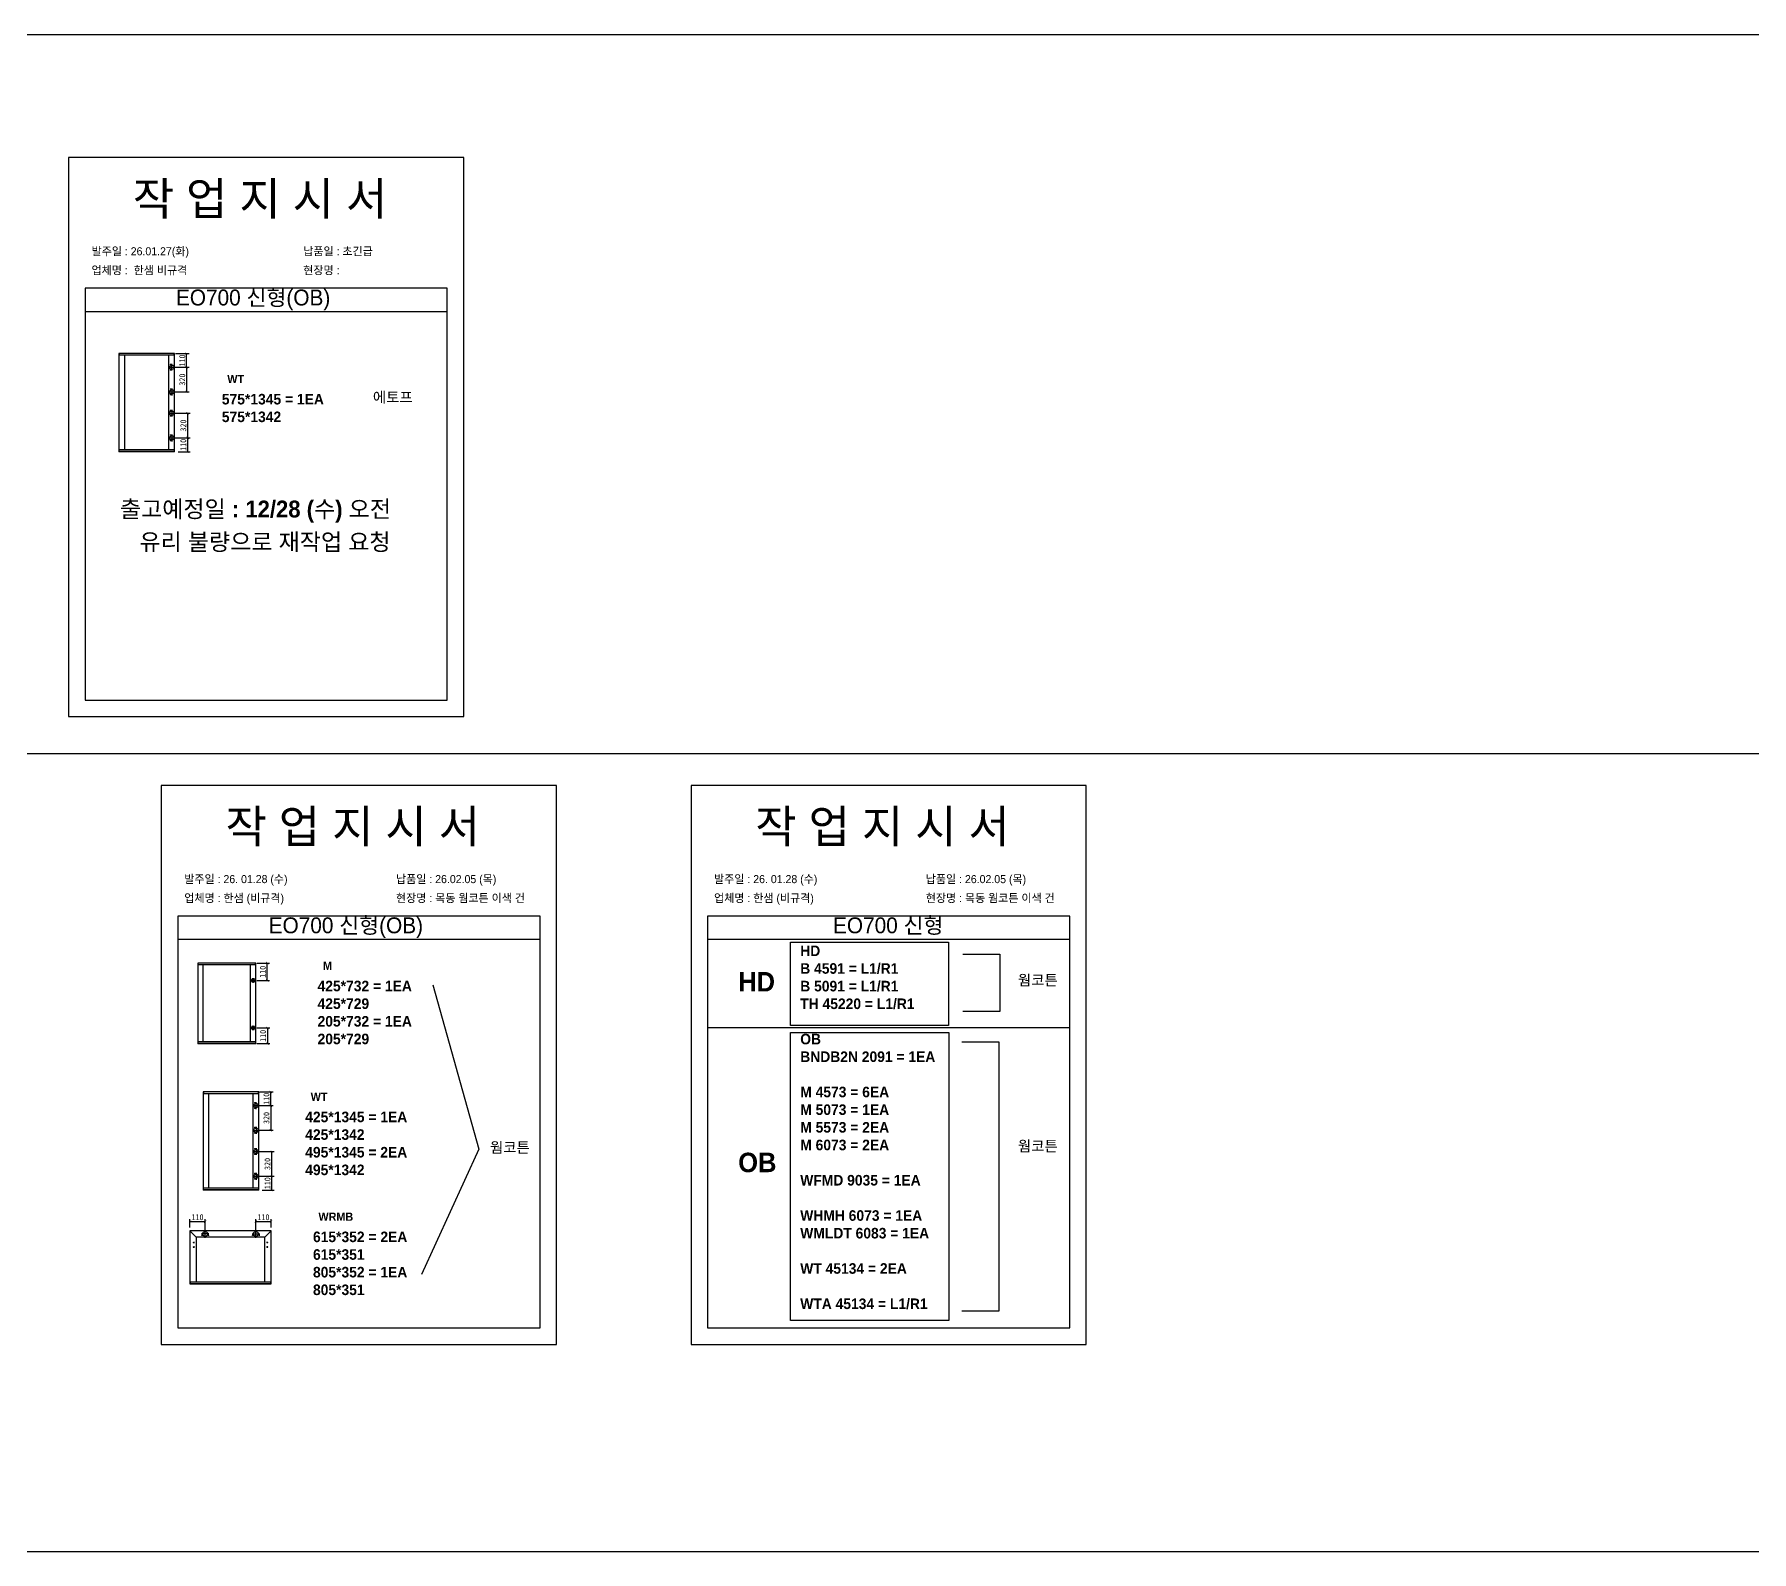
# Model space of a CAD drawing. Header units: millimetres. Extents: x -44117 to 256353, y -2095463 to 65325.
# Drawn here: x 119783 to 127083, y -668131 to -661681 of the extents above; entities that cross this region are included whole.
import ezdxf

# ---------------------------------------------------------------- set-up
doc = ezdxf.new("R2010")
doc.units = ezdxf.units.MM
doc.header["$LTSCALE"] = 10
doc.layers.add('Layer1', color=7, linetype='Continuous', lineweight=70)
doc.styles.add('MtX_Gulim', font='')
doc.styles.get('MtX_Gulim').set_extended_font_data('Gulim', bold=True)
doc.dimstyles.new('ISO-25', dxfattribs={"dimtxt": 2.5, "dimasz": 2.5, "dimexe": 1, "dimexo": 1, "dimtad": 1, "dimtxsty": 'Standard', "dimblk": 'ARCHTICK', "dimcen": 2.5, "dimadec": 0, "dimazin": 0, "dimtfac": 1, "dimtmove": 0, "dimatfit": 3, "dimfxl": 0, "dimarcsym": 0})

# ---------------------------------------------------------------- blocks, each defined once
blk = doc.blocks.new('_ArchTick')
at = {"color": 0, "linetype": 'ByBlock', "const_width": 0.15}
blk.add_lwpolyline([(-0.5, -0.5), (0.5, 0.5)], dxfattribs=at)
blk = doc.blocks.new('*D4655')
at = {"color": 0, "lineweight": -2}
for p, q in [((120382.5, -663037.9), (120440.4, -663037.9)), ((120430.4, -663095.7), (120430.4, -663037.9)), ((120382.5, -663095.7), (120440.4, -663095.7))]:
    blk.add_line(p, q, dxfattribs=at)
at = {"layer": 'Defpoints', "color": 0}
for p in [(120367.5, -663037.9), (120430.4, -663037.9), (120367.5, -663095.7)]:
    blk.add_point(p, dxfattribs=at)
at = {"color": 0, "lineweight": -2, "xscale": 10, "yscale": 10, "zscale": 10}
for p, rotation in [((120430.4, -663037.9), 90), ((120430.4, -663095.7), 270)]:
    blk.add_blockref('_ArchTick', p, dxfattribs=dict(at, rotation=rotation))
at = {"color": 0, "insert": (120411.7, -663066.8), "char_height": 25, "attachment_point": 5, "rotation": 90}
blk.add_mtext('110', dxfattribs=at)
blk = doc.blocks.new('*D4656')
at = {"color": 0, "lineweight": -2}
for p, q in [((120382.5, -663396.3), (120445, -663396.3)), ((120435, -663454.8), (120435, -663396.3)), ((120394.1, -663454.8), (120445, -663454.8))]:
    blk.add_line(p, q, dxfattribs=at)
at = {"layer": 'Defpoints', "color": 0}
for p in [(120367.5, -663396.3), (120435, -663396.3), (120379.1, -663454.8)]:
    blk.add_point(p, dxfattribs=at)
at = {"color": 0, "lineweight": -2, "xscale": 10, "yscale": 10, "zscale": 10}
for p, rotation in [((120435, -663396.3), 90), ((120435, -663454.8), 270)]:
    blk.add_blockref('_ArchTick', p, dxfattribs=dict(at, rotation=rotation))
at = {"color": 0, "insert": (120416.2, -663425.6), "char_height": 25, "attachment_point": 5, "rotation": 90}
blk.add_mtext('110', dxfattribs=at)
blk = doc.blocks.new('*D4657')
at = {"color": 0, "lineweight": -2}
for p, q in [((120382.5, -663291.1), (120445, -663291.1)), ((120435, -663396.3), (120435, -663291.1)), ((120382.5, -663396.3), (120445, -663396.3))]:
    blk.add_line(p, q, dxfattribs=at)
at = {"layer": 'Defpoints', "color": 0}
for p in [(120367.5, -663291.1), (120435, -663291.1), (120367.5, -663396.3)]:
    blk.add_point(p, dxfattribs=at)
at = {"color": 0, "lineweight": -2, "xscale": 10, "yscale": 10, "zscale": 10}
for p, rotation in [((120435, -663291.1), 90), ((120435, -663396.3), 270)]:
    blk.add_blockref('_ArchTick', p, dxfattribs=dict(at, rotation=rotation))
at = {"color": 0, "insert": (120416.2, -663343.7), "char_height": 25, "attachment_point": 5, "rotation": 90}
blk.add_mtext('320', dxfattribs=at)
blk = doc.blocks.new('*D4658')
at = {"color": 0, "lineweight": -2}
for p, q in [((120382.5, -663095.7), (120440.4, -663095.7)), ((120430.4, -663095.7), (120430.4, -663200.9)), ((120382.5, -663200.9), (120440.4, -663200.9))]:
    blk.add_line(p, q, dxfattribs=at)
at = {"layer": 'Defpoints', "color": 0}
for p in [(120367.5, -663095.7), (120367.5, -663200.9), (120430.4, -663200.9)]:
    blk.add_point(p, dxfattribs=at)
at = {"color": 0, "lineweight": -2, "xscale": 10, "yscale": 10, "zscale": 10}
for p, rotation in [((120430.4, -663095.7), 90), ((120430.4, -663200.9), 270)]:
    blk.add_blockref('_ArchTick', p, dxfattribs=dict(at, rotation=rotation))
at = {"color": 0, "insert": (120411.7, -663148.3), "char_height": 25, "attachment_point": 5, "rotation": 90}
blk.add_mtext('320', dxfattribs=at)
blk = doc.blocks.new('*D4659')
at = {"color": 0, "lineweight": -2}
for p, q in [((120728.3, -665628.8), (120782.9, -665628.8)), ((120772.9, -665702.5), (120772.9, -665628.8)), ((120728.3, -665702.5), (120782.9, -665702.5))]:
    blk.add_line(p, q, dxfattribs=at)
at = {"layer": 'Defpoints', "color": 0}
for p in [(120713.3, -665628.8), (120772.9, -665628.8), (120713.3, -665702.5)]:
    blk.add_point(p, dxfattribs=at)
at = {"color": 0, "lineweight": -2, "xscale": 10, "yscale": 10, "zscale": 10}
for p, rotation in [((120772.9, -665628.8), 90), ((120772.9, -665702.5), 270)]:
    blk.add_blockref('_ArchTick', p, dxfattribs=dict(at, rotation=rotation))
at = {"color": 0, "insert": (120754.1, -665665.6), "char_height": 25, "attachment_point": 5, "rotation": 90}
blk.add_mtext('110', dxfattribs=at)
blk = doc.blocks.new('*D4660')
at = {"color": 0, "lineweight": -2}
for p, q in [((120728.3, -665904.3), (120783.8, -665904.3)), ((120773.8, -665904.3), (120773.8, -665971.2)), ((120728.3, -665971.2), (120783.8, -665971.2))]:
    blk.add_line(p, q, dxfattribs=at)
at = {"layer": 'Defpoints', "color": 0}
for p in [(120713.3, -665904.3), (120713.3, -665971.2), (120773.8, -665971.2)]:
    blk.add_point(p, dxfattribs=at)
at = {"color": 0, "lineweight": -2, "xscale": 10, "yscale": 10, "zscale": 10}
for p, rotation in [((120773.8, -665904.3), 90), ((120773.8, -665971.2), 270)]:
    blk.add_blockref('_ArchTick', p, dxfattribs=dict(at, rotation=rotation))
at = {"color": 0, "insert": (120755.1, -665937.8), "char_height": 25, "attachment_point": 5, "rotation": 90}
blk.add_mtext('110', dxfattribs=at)
blk = doc.blocks.new('*D4661')
at = {"color": 0, "lineweight": -2}
for p, q in [((120740.2, -666176.6), (120798.2, -666176.6)), ((120788.2, -666234.5), (120788.2, -666176.6)), ((120740.2, -666234.5), (120798.2, -666234.5))]:
    blk.add_line(p, q, dxfattribs=at)
at = {"layer": 'Defpoints', "color": 0}
for p in [(120725.2, -666176.6), (120788.2, -666176.6), (120725.2, -666234.5)]:
    blk.add_point(p, dxfattribs=at)
at = {"color": 0, "lineweight": -2, "xscale": 10, "yscale": 10, "zscale": 10}
for p, rotation in [((120788.2, -666176.6), 90), ((120788.2, -666234.5), 270)]:
    blk.add_blockref('_ArchTick', p, dxfattribs=dict(at, rotation=rotation))
at = {"color": 0, "insert": (120769.4, -666205.5), "char_height": 25, "attachment_point": 5, "rotation": 90}
blk.add_mtext('110', dxfattribs=at)
blk = doc.blocks.new('*D4662')
at = {"color": 0, "lineweight": -2}
for p, q in [((120740.2, -666535), (120802.7, -666535)), ((120792.7, -666593.5), (120792.7, -666535)), ((120751.9, -666593.5), (120802.7, -666593.5))]:
    blk.add_line(p, q, dxfattribs=at)
at = {"layer": 'Defpoints', "color": 0}
for p in [(120725.2, -666535), (120792.7, -666535), (120736.9, -666593.5)]:
    blk.add_point(p, dxfattribs=at)
at = {"color": 0, "lineweight": -2, "xscale": 10, "yscale": 10, "zscale": 10}
for p, rotation in [((120792.7, -666535), 90), ((120792.7, -666593.5), 270)]:
    blk.add_blockref('_ArchTick', p, dxfattribs=dict(at, rotation=rotation))
at = {"color": 0, "insert": (120774, -666564.3), "char_height": 25, "attachment_point": 5, "rotation": 90}
blk.add_mtext('110', dxfattribs=at)
blk = doc.blocks.new('*D4663')
at = {"color": 0, "lineweight": -2}
for p, q in [((120740.2, -666429.9), (120802.7, -666429.9)), ((120792.7, -666535), (120792.7, -666429.9)), ((120740.2, -666535), (120802.7, -666535))]:
    blk.add_line(p, q, dxfattribs=at)
at = {"layer": 'Defpoints', "color": 0}
for p in [(120725.2, -666429.9), (120792.7, -666429.9), (120725.2, -666535)]:
    blk.add_point(p, dxfattribs=at)
at = {"color": 0, "lineweight": -2, "xscale": 10, "yscale": 10, "zscale": 10}
for p, rotation in [((120792.7, -666429.9), 90), ((120792.7, -666535), 270)]:
    blk.add_blockref('_ArchTick', p, dxfattribs=dict(at, rotation=rotation))
at = {"color": 0, "insert": (120774, -666482.5), "char_height": 25, "attachment_point": 5, "rotation": 90}
blk.add_mtext('320', dxfattribs=at)
blk = doc.blocks.new('*D4664')
at = {"color": 0, "lineweight": -2}
for p, q in [((120740.2, -666234.5), (120798.2, -666234.5)), ((120788.2, -666234.5), (120788.2, -666339.6)), ((120740.2, -666339.6), (120798.2, -666339.6))]:
    blk.add_line(p, q, dxfattribs=at)
at = {"layer": 'Defpoints', "color": 0}
for p in [(120725.2, -666234.5), (120725.2, -666339.6), (120788.2, -666339.6)]:
    blk.add_point(p, dxfattribs=at)
at = {"color": 0, "lineweight": -2, "xscale": 10, "yscale": 10, "zscale": 10}
for p, rotation in [((120788.2, -666234.5), 90), ((120788.2, -666339.6), 270)]:
    blk.add_blockref('_ArchTick', p, dxfattribs=dict(at, rotation=rotation))
at = {"color": 0, "insert": (120769.4, -666287.1), "char_height": 25, "attachment_point": 5, "rotation": 90}
blk.add_mtext('320', dxfattribs=at)
blk = doc.blocks.new('*D4665')
at = {"color": 0, "lineweight": -2}
for p, q in [((120444.6, -666752.3), (120444.6, -666717.7)), ((120444.6, -666727.7), (120509.1, -666727.7)), ((120509.1, -666765), (120509.1, -666717.7))]:
    blk.add_line(p, q, dxfattribs=at)
at = {"layer": 'Defpoints', "color": 0}
for p in [(120444.6, -666767.3), (120509.1, -666727.7), (120509.1, -666780)]:
    blk.add_point(p, dxfattribs=at)
at = {"color": 0, "lineweight": -2, "xscale": 10, "yscale": 10, "zscale": 10, "rotation": 180}
blk.add_blockref('_ArchTick', (120444.6, -666727.7), dxfattribs=at)
at = {"color": 0, "lineweight": -2, "xscale": 10, "yscale": 10, "zscale": 10}
blk.add_blockref('_ArchTick', (120509.1, -666727.7), dxfattribs=at)
at = {"color": 0, "insert": (120476.8, -666709), "char_height": 25, "attachment_point": 5}
blk.add_mtext('110', dxfattribs=at)
blk = doc.blocks.new('*D4666')
at = {"color": 0, "lineweight": -2}
for p, q in [((120724.6, -666765), (120724.6, -666717.7)), ((120724.6, -666727.7), (120789.1, -666727.7)), ((120789.1, -666752.3), (120789.1, -666717.7))]:
    blk.add_line(p, q, dxfattribs=at)
at = {"layer": 'Defpoints', "color": 0}
for p in [(120724.6, -666780), (120789.1, -666727.7), (120789.1, -666767.3)]:
    blk.add_point(p, dxfattribs=at)
at = {"color": 0, "lineweight": -2, "xscale": 10, "yscale": 10, "zscale": 10, "rotation": 180}
blk.add_blockref('_ArchTick', (120724.6, -666727.7), dxfattribs=at)
at = {"color": 0, "lineweight": -2, "xscale": 10, "yscale": 10, "zscale": 10}
blk.add_blockref('_ArchTick', (120789.1, -666727.7), dxfattribs=at)
at = {"color": 0, "insert": (120756.9, -666709), "char_height": 25, "attachment_point": 5}
blk.add_mtext('110', dxfattribs=at)

msp = doc.modelspace()

# ---------------------------------------------------------------- linework, layer by layer
at = {"color": 1}
for p, q in [((104015.69829, -661680.65927), (196284.84516, -661680.65927)), ((104015.69829, -661680.65927), (196284.84516, -661680.65927)), ((104015.69829, -664737.21532), (196284.84516, -664737.21532)), ((104015.69829, -664737.21532), (196284.84516, -664737.21532)), ((104015.69829, -668130.63), (196284.84516, -668130.63)), ((104015.69829, -668130.63), (196284.84516, -668130.63))]:
    msp.add_line(p, q, dxfattribs=at)
for p, q in [((121538.48472, -662760.01592), (119998.48472, -662760.01592)), ((121538.48472, -662860.01592), (119998.48472, -662860.01592)), ((120142.19994, -663037.42092), (120142.19994, -663454.62879)), ((120379.19351, -663037.90024), (120142.19994, -663037.90024)), ((120379.19351, -663045.14319), (120142.19994, -663045.14319)), ((120378.92722, -663037.15464), (120142.46623, -663037.15464)), ((120143.53136, -663037.15464), (120143.53136, -663045.14319)), ((120165.8993, -663044.61062), (120165.8993, -663446.90653)), ((120355.22787, -663446.90653), (120355.22787, -663045.14319)), ((120377.86208, -663045.14319), (120377.86208, -663037.15464)), ((120379.19351, -663454.62879), (120379.19351, -663037.42092)), ((120352.95238, -663095.73732), (120382.00156, -663095.73732)), ((120364.81412, -663083.7545), (120360.55356, -663083.7545)), ((120364.81412, -663107.72014), (120360.55356, -663107.72014)), ((120362.68384, -663081.62422), (120362.68384, -663085.88478)), ((120362.68384, -663105.58986), (120362.68384, -663109.85042)), ((120367.47697, -663110.26191), (120367.47697, -663081.21273)), ((120352.95238, -663200.91987), (120382.00156, -663200.91987)), ((120364.81412, -663188.93704), (120360.55356, -663188.93704)), ((120362.68384, -663186.80676), (120362.68384, -663191.06731)), ((120367.47697, -663186.39527), (120367.47697, -663215.44445)), ((120364.81412, -663212.90268), (120360.55356, -663212.90268)), ((120364.81412, -663279.14703), (120360.55356, -663279.14703)), ((120362.68384, -663210.7724), (120362.68384, -663215.03296)), ((120362.68384, -663277.01675), (120362.68384, -663281.27731)), ((120367.47697, -663276.60527), (120367.47697, -663305.65445)), ((120352.95238, -663291.12986), (120382.00156, -663291.12986)), ((120364.81412, -663303.11267), (120360.55356, -663303.11267)), ((120362.68384, -663300.98239), (120362.68384, -663305.24295)), ((120352.95238, -663396.31239), (120382.00156, -663396.31239)), ((120364.81412, -663384.32956), (120360.55356, -663384.32956)), ((120364.81412, -663408.2952), (120360.55356, -663408.2952)), ((120362.68384, -663382.19928), (120362.68384, -663386.45984)), ((120362.68384, -663406.16492), (120362.68384, -663410.42548)), ((120367.47697, -663381.7878), (120367.47697, -663410.83698)), ((120379.19351, -663446.90653), (120142.19994, -663446.90653)), ((120379.19351, -663454.14948), (120142.19994, -663454.14948)), ((120378.92722, -663454.89508), (120142.46623, -663454.89508)), ((120143.53136, -663454.89508), (120143.53136, -663446.90653)), ((120377.86208, -663446.90653), (120377.86208, -663454.89508)), ((121932.6542, -665428.82911), (120392.6542, -665428.82911)), ((124184.72958, -665428.82911), (122644.72958, -665428.82911)), ((121932.6542, -665528.82911), (120392.6542, -665528.82911)), ((124184.72958, -665528.82911), (122644.72958, -665528.82911)), ((120477.41743, -665629.08699), (120477.41743, -665970.97387)), ((120723.91807, -665629.52972), (120477.41743, -665629.52972)), ((120723.91807, -665636.21988), (120477.41743, -665636.21988)), ((120723.67211, -665628.84102), (120477.66339, -665628.84102)), ((120499.30803, -665635.72795), (120499.30803, -665963.84099)), ((120701.78151, -665963.84099), (120701.78151, -665636.21988)), ((120722.68826, -665636.21988), (120722.68826, -665628.84102)), ((120723.91807, -665970.97387), (120723.91807, -665629.08699)), ((121477.12378, -665721.37808), (121672.36786, -666419.62387)), ((122644.72958, -665901.91122), (124184.72958, -665901.91122)), ((120723.91807, -665963.84099), (120477.41743, -665963.84099)), ((120723.91807, -665970.53115), (120477.41743, -665970.53115)), ((120723.67211, -665971.21984), (120477.66339, -665971.21984)), ((120478.64724, -665971.21984), (120478.64724, -665963.84099)), ((120722.68826, -665963.84099), (120722.68826, -665971.21984)), ((120499.95709, -666176.15083), (120499.95709, -666593.35869)), ((120736.95065, -666176.63014), (120499.95709, -666176.63014)), ((120736.95065, -666183.87309), (120499.95709, -666183.87309)), ((120736.68437, -666175.88454), (120500.22337, -666175.88454)), ((120501.28851, -666175.88454), (120501.28851, -666183.87309)), ((120523.65644, -666183.34052), (120523.65644, -666585.63644)), ((120712.98501, -666585.63644), (120712.98501, -666183.87309)), ((120735.61923, -666183.87309), (120735.61923, -666175.88454)), ((120736.95065, -666593.35869), (120736.95065, -666176.15083)), ((120710.70953, -666234.46722), (120739.75871, -666234.46722)), ((120722.57127, -666222.4844), (120718.31071, -666222.4844)), ((120722.57127, -666246.45004), (120718.31071, -666246.45004)), ((120720.44099, -666220.35412), (120720.44099, -666224.61468)), ((120720.44099, -666244.31976), (120720.44099, -666248.58032)), ((120725.23412, -666248.99182), (120725.23412, -666219.94264)), ((120710.70953, -666339.64977), (120739.75871, -666339.64977)), ((120722.57127, -666327.66694), (120718.31071, -666327.66694)), ((120720.44099, -666325.53666), (120720.44099, -666329.79722)), ((120725.23412, -666325.12518), (120725.23412, -666354.17436)), ((120722.57127, -666351.63258), (120718.31071, -666351.63258)), ((120722.57127, -666417.87694), (120718.31071, -666417.87694)), ((120720.44099, -666349.5023), (120720.44099, -666353.76286)), ((120720.44099, -666415.74666), (120720.44099, -666420.00722)), ((120725.23412, -666415.33517), (120725.23412, -666444.38435)), ((121672.36786, -666419.62387), (121429.14006, -666952.40857)), ((120710.70953, -666429.85977), (120739.75871, -666429.85977)), ((120722.57127, -666441.84258), (120718.31071, -666441.84258)), ((120720.44099, -666439.7123), (120720.44099, -666443.97286)), ((120710.70953, -666535.0423), (120739.75871, -666535.0423)), ((120722.57127, -666523.05946), (120718.31071, -666523.05946)), ((120722.57127, -666547.0251), (120718.31071, -666547.0251)), ((120720.44099, -666520.92918), (120720.44099, -666525.18974)), ((120720.44099, -666544.89482), (120720.44099, -666549.15538)), ((120725.23412, -666520.5177), (120725.23412, -666549.56688)), ((120736.95065, -666585.63644), (120499.95709, -666585.63644)), ((120736.95065, -666592.87939), (120499.95709, -666592.87939)), ((120736.68437, -666593.62499), (120500.22337, -666593.62499)), ((120501.28851, -666593.62499), (120501.28851, -666585.63644)), ((120735.61923, -666585.63644), (120735.61923, -666593.62499)), ((120444.25528, -666767.31748), (120444.25528, -666991.6578)), ((120470.59604, -666793.65823), (120444.34197, -666767.1082)), ((120789.14112, -666767.02151), (120444.55125, -666767.02151)), ((120525.21472, -666780.04391), (120492.92788, -666780.04391)), ((120498.12065, -666785.96318), (120493.38523, -666785.96318)), ((120495.75294, -666783.59547), (120495.75294, -666788.33088)), ((120509.07129, -666796.18732), (120509.07129, -666763.90049)), ((120524.75736, -666785.96318), (120520.02194, -666785.96318)), ((120522.38965, -666783.59547), (120522.38965, -666788.33088)), ((120708.47766, -666780.04391), (120740.76449, -666780.04391)), ((120713.67044, -666785.96318), (120708.93502, -666785.96318)), ((120711.30273, -666783.59547), (120711.30273, -666788.33088)), ((120724.62108, -666796.18732), (120724.62108, -666763.90049)), ((120740.30715, -666785.96318), (120735.57173, -666785.96318)), ((120737.93944, -666783.59547), (120737.93944, -666788.33088)), ((120763.09633, -666793.65823), (120789.3504, -666767.1082)), ((120789.43708, -666991.6578), (120789.43708, -666767.31748)), ((120457.57365, -666816.74338), (120463.49292, -666816.74338)), ((120457.57365, -666835.68504), (120463.49292, -666835.68504)), ((120460.53328, -666813.78374), (120460.53328, -666819.70301)), ((120460.53328, -666832.72541), (120460.53328, -666838.64468)), ((120470.59604, -666793.65823), (120470.59604, -666983.66679)), ((120763.09633, -666793.65823), (120470.59604, -666793.65823)), ((120763.09633, -666983.07486), (120763.09633, -666793.65823)), ((120776.11873, -666816.74338), (120770.19946, -666816.74338)), ((120776.11873, -666835.68504), (120770.19946, -666835.68504)), ((120773.1591, -666813.78374), (120773.1591, -666819.70301)), ((120773.1591, -666832.72541), (120773.1591, -666838.64468)), ((120444.25528, -666983.07486), (120789.43708, -666983.07486)), ((120444.25528, -666991.12507), (120789.14112, -666991.12507)), ((120444.55125, -666991.95377), (120789.14112, -666991.95377)), ((120445.7351, -666983.07486), (120445.7351, -666991.95377)), ((120787.95727, -666991.95377), (120787.95727, -666983.07486))]:
    msp.add_line(p, q)
for points in [[(119928.48472, -664580.8462), (121608.48472, -664580.8462), (121608.48472, -662204.8462), (119928.48472, -662204.8462)], [(120322.6542, -667249.65939), (122002.6542, -667249.65939), (122002.6542, -664873.65939), (120322.6542, -664873.65939)], [(122574.72958, -667249.65939), (124254.72958, -667249.65939), (124254.72958, -664873.65939), (122574.72958, -664873.65939)], [(122997.17181, -665539.24567), (123668.32334, -665539.24567), (123668.32334, -665894.1597), (122997.17181, -665894.1597)], [(122997.17181, -665923.73587), (123670.59843, -665923.73587), (123670.59843, -667147.73426), (122997.17181, -667147.73426)]]:
    msp.add_lwpolyline(points, close=True)
for points in [[(119998.48472, -662760.01592), (119998.48472, -664510.8462), (121538.48472, -664510.8462), (121538.48472, -662760.01592)], [(120392.6542, -665428.82911), (120392.6542, -667179.65939), (121932.6542, -667179.65939), (121932.6542, -665428.82911)], [(122644.72958, -665428.82911), (122644.72958, -667179.65939), (124184.72958, -667179.65939), (124184.72958, -665428.82911)], [(123730.11763, -665590.90642), (123887.09884, -665590.90642), (123887.09884, -665834.34105), (123730.11763, -665834.34105)], [(123725.56745, -665964.02117), (123882.54866, -665964.02117), (123882.54866, -667108.39142), (123725.56745, -667108.39142)]]:
    msp.add_lwpolyline(points)
for centre, radius in [((120367.47697, -663095.73732), 9.31997), ((120362.68384, -663083.7545), 0.85211), ((120362.68384, -663107.72014), 0.85211), ((120367.47697, -663200.91987), 9.31997), ((120362.68384, -663188.93704), 0.85211), ((120367.47697, -663291.12986), 9.31997), ((120362.68384, -663212.90268), 0.85211), ((120362.68384, -663279.14703), 0.85211), ((120362.68384, -663303.11267), 0.85211), ((120367.47697, -663396.31239), 9.31997), ((120362.68384, -663384.32956), 0.85211), ((120362.68384, -663408.2952), 0.85211), ((120725.23412, -666234.46722), 9.31997), ((120720.44099, -666222.4844), 0.85211), ((120720.44099, -666246.45004), 0.85211), ((120725.23412, -666339.64977), 9.31997), ((120720.44099, -666327.66694), 0.85211), ((120725.23412, -666429.85977), 9.31997), ((120720.44099, -666351.63258), 0.85211), ((120720.44099, -666417.87694), 0.85211), ((120720.44099, -666441.84258), 0.85211), ((120725.23412, -666535.0423), 9.31997), ((120720.44099, -666523.05946), 0.85211), ((120720.44099, -666547.0251), 0.85211), ((120495.75294, -666785.96318), 0.94708), ((120509.07129, -666780.04391), 10.35872), ((120522.38965, -666785.96318), 0.94708), ((120711.30273, -666785.96318), 0.94708), ((120724.62108, -666780.04391), 10.35872), ((120737.93944, -666785.96318), 0.94708), ((120460.53328, -666816.74338), 0.88789), ((120460.53328, -666835.68504), 0.88789), ((120773.1591, -666816.74338), 0.88789), ((120773.1591, -666835.68504), 0.88789)]:
    msp.add_circle(centre, radius)
for centre, radius, start, end in [((120142.46623, -663037.42092), 0.26628, 90, 180), ((120378.92722, -663037.42092), 0.26628, 0, 90), ((120142.46623, -663454.6288), 0.26628, 180, 270), ((120378.92722, -663454.6288), 0.26628, 270, 0), ((120723.67211, -665629.08699), 0.24596, 0, 90), ((120477.66339, -665970.97388), 0.24596, 180, 270), ((120723.67211, -665970.97388), 0.24596, 270, 0), ((120500.22337, -666176.15083), 0.26628, 90, 180), ((120736.68437, -666176.15083), 0.26628, 0, 90), ((120500.22337, -666593.3587), 0.26628, 180, 270), ((120736.68437, -666593.3587), 0.26628, 270, 0), ((120444.55125, -666767.31748), 0.29596, 90, 180), ((120789.14112, -666767.31748), 0.29596, 0, 90), ((120444.55125, -666991.6578), 0.29596, 180, 270), ((120789.14112, -666991.6578), 0.29596, 270, 0)]:
    msp.add_arc(centre, radius, start, end)
at = {"layer": 'Layer1'}
for p, q in [((120713.28009, -665693.3923), (120713.28009, -665711.5227)), ((120713.28009, -665913.40066), (120713.28009, -665895.27026))]:
    msp.add_line(p, q, dxfattribs=at)
for points in [[(120722.34529, -665702.4575), (120704.21489, -665702.4575)], [(120722.34529, -665904.33546), (120704.21489, -665904.33546)]]:
    msp.add_lwpolyline(points, close=True, dxfattribs=at)
for centre in [(120713.28009, -665702.4575), (120713.28009, -665904.33546)]:
    msp.add_circle(centre, 6.04347, dxfattribs=at)

# ---------------------------------------------------------------- texts
at = {"linetype": 'Continuous', "style": 'MtX_Gulim'}
for s, height, p in [('WT', 35.049344, (120603.2082, -663163.36059)), ('M', 35.04934, (121010.10571, -665657.86494)), ('HD', 82.776668, (122774.98401, -665749.42997)), ('WT', 35.049344, (120957.65613, -666214.39612)), ('OB', 82.776668, (122774.98401, -666517.50034)), ('WRMB', 35.049344, (120990.64193, -666724.26836))]:
    msp.add_text(s, height=height, dxfattribs=at).set_placement(p)
at = {"color": 1, "linetype": 'Continuous', "style": 'MtX_Gulim'}
for s, p in [('출고예정일 : 12/28 (수) 오전', (120146.75396, -663734.32925)), ('유리 불량으로 재작업 요청', (120229.53745, -663874.05783))]:
    msp.add_text(s, height=71.6895323, dxfattribs=at).set_placement(p)
at = {"attachment_point": 1}
for s, width, gutter_width, heights, insert, char_height in [('{\\fGulim|b0|i0|c129|p50;작 업 지 시 서}', 3307.3198183, 12.5, [-155.84554], (120201.29132, -662309.00871), 140), ('\\pt11;{\\fGulim|b0|i0|c129|p50;발주일 : 26.01.27(화)}', 3307.3198183, 12.5, [34.50412], (120026.08197, -662585.72913), 34.3), ('{\\fGulim|b0|i0|c129|p50;납품일 : 초긴급}', 3307.3198183, 12.5, [57.68947], (120926.05995, -662585.72913), 34.3), ('{\\fGulim|b0|i0|c129|p50;업체명 :  한샘 비규격}', 3307.3198183, 12.5, [36.11279], (120026.08197, -662666.38531), 34.3), ('{\\fGulim|b0|i0|c129|p50;현장명 : }', 3307.3198183, 12.5, [-38.2735], (120926.05995, -662666.38531), 34.3), ('{\\fGulim|b0|i0|c129|p50;EO700 신형(OB)}', 1597.0710432, 6.03612, [-85.06834], (120384.82578, -662765.54463), 67.6045736), ('{\\f굴림|b1|i0|c129|p50;575*1345 = 1EA\\P\\C1;575*1342}', 13607.1496112, 175, [-121.36905], (120579.98104, -663209.04763), 45), ('{\\f굴림|b1|i0|c129|p50;에토프}', 13607.1496112, 175, [-50.05952], (121221.98046, -663200.63043), 45), ('{\\fGulim|b0|i0|c129|p50;작 업 지 시 서}', 3307.3198183, 12.5, [-155.84554], (120595.4608, -664977.8219), 140), ('{\\fGulim|b0|i0|c129|p50;작 업 지 시 서}', 3307.3198183, 12.5, [-155.84554], (122847.53618, -664977.8219), 140), ('\\pt11;{\\fGulim|b0|i0|c129|p50;발주일 : 26. 01.28 (수)}', 3307.3198183, 12.5, [34.50412], (120420.25145, -665254.54232), 34.3), ('{\\fGulim|b0|i0|c129|p50;납품일 : 26.02.05 (목)}', 3307.3198183, 12.5, [35.09023], (121320.22943, -665254.54232), 34.3), ('\\pt11;{\\fGulim|b0|i0|c129|p50;발주일 : 26. 01.28 (수)}', 3307.3198183, 12.5, [34.50412], (122672.32682, -665254.54232), 34.3), ('{\\fGulim|b0|i0|c129|p50;납품일 : 26.02.05 (목)}', 3307.3198183, 12.5, [35.09023], (123572.30481, -665254.54232), 34.3), ('{\\fGulim|b0|i0|c129|p50;업체명 : 한샘 (비규격)}', 3307.3198183, 12.5, [36.11279], (120420.25145, -665335.1985), 34.3), ('{\\fGulim|b0|i0|c129|p50;현장명 : 목동 웜코튼 이색 건}', 3307.3198183, 12.5, [-38.2735], (121320.22943, -665335.1985), 34.3), ('{\\fGulim|b0|i0|c129|p50;업체명 : 한샘 (비규격)}', 3307.3198183, 12.5, [36.11279], (122672.32682, -665335.1985), 34.3), ('{\\fGulim|b0|i0|c129|p50;현장명 : 목동 웜코튼 이색 건}', 3307.3198183, 12.5, [-38.2735], (123572.30481, -665335.1985), 34.3), ('{\\fGulim|b0|i0|c129|p50;EO700 신형(OB)}', 1597.0710432, 6.03612, [-85.06834], (120778.99526, -665434.35782), 67.6045736), ('{\\fGulim|b0|i0|c129|p50;EO700 신형}', 1597.0710432, 6.03612, [-75.43626], (123177.91735, -665434.35782), 67.6045736), ('{\\f굴림|b1|i0|c129|p50;HD\\PB 4591 = L1/R1\\PB 5091 = L1/R1\\PTH 45220 = L1/R1\\P\\POB\\PBNDB2N 2091 = 1EA\\P\\PM 4573 = 6EA\\PM 5073 = 1EA\\PM 5573 = 2EA\\PM 6073 = 2EA\\P\\PWFMD 9035 = 1EA\\P\\PWHMH 6073 = 1EA\\PWMLDT 6083 = 1EA\\P\\PWT 45134 = 2EA\\P\\PWTA 45134 = L1/R1}', 13607.1496112, 175, [2042.79975], (123038.65484, -665554.07361), 45), ('{\\f굴림|b1|i0|c129|p50;웜코튼}', 13607.1496112, 175, [-48.57143], (123963.91931, -665678.6548), 45), ('{\\f굴림|b1|i0|c129|p50;425*732 = 1EA^J\\C1;425*729\\P\\C256;205*732 = 1EA\\P\\C1;205*729}', 13607.1496112, 175, [602.46723], (120986.87855, -665703.55198), 45), ('{\\f굴림|b1|i0|c129|p50;425*1345 = 1EA\\P\\C1;425*1342\\P\\C256;495*1345 = 2EA\\P\\C1;495*1342}', 13607.1496112, 175, [-271.60714], (120934.42897, -666260.08316), 45), ('{\\f굴림|b1|i0|c129|p50;웜코튼}', 13607.1496112, 175, [-48.57143], (121719.799, -666390.00801), 45), ('{\\f굴림|b1|i0|c129|p50;웜코튼}', 13607.1496112, 175, [-48.57143], (123963.91931, -666383.93268), 45), ('{\\f굴림|b1|i0|c129|p50;615*352 = 2EA^J\\C1;615*351\\P\\C256;805*352 = 1EA\\P\\C1;805*351}', 13607.1496112, 175, [-271.60714], (120967.41477, -666769.95539), 45)]:
    msp.add_mtext_dynamic_manual_height_columns(s, width=width, gutter_width=gutter_width, heights=heights, dxfattribs=dict(at, insert=insert, char_height=char_height))

# ---------------------------------------------------------------- dimensions: what is measured, and where the dimension line sits
for base, p1, p2, picture, middle in [((120430.40211, -663037.90024), (120367.47697, -663095.73732), (120367.47697, -663037.90024), '*D4655', (120430.40211, -663066.81878)), ((120788.15926, -666176.63014), (120725.23412, -666234.46722), (120725.23412, -666176.63014), '*D4661', (120788.15926, -666205.54868))]:
    dim = msp.add_linear_dim(base=base, p1=p1, p2=p2, angle=90, text='110', dimstyle='ISO-25', override={"dimscale": 10, "dimasz": 1, "dimexo": 1.5, "dimtxsty": 'Standard'})
    dim.commit()
    dim.dimension.update_dxf_attribs({"geometry": picture, "text_midpoint": middle, "dimtype": 160})
for base, p1, p2, text, picture, middle in [((120430.40211, -663200.91987), (120367.47697, -663095.73732), (120367.47697, -663200.91987), '320', '*D4658', (120411.65211, -663148.32859)), ((120434.97357, -663291.12986), (120367.47697, -663396.31239), (120367.47697, -663291.12986), '320', '*D4657', (120416.22357, -663343.72113)), ((120434.97357, -663396.31239), (120379.11551, -663454.81709), (120367.47697, -663396.31239), '110', '*D4656', (120416.22357, -663425.56474)), ((120772.89386, -665628.84102), (120713.28009, -665702.4575), (120713.28009, -665628.84102), '110', '*D4659', (120754.14386, -665665.64926)), ((120773.84734, -665971.21984), (120713.28009, -665904.33546), (120713.28009, -665971.21984), '110', '*D4660', (120755.09734, -665937.77765)), ((120788.15926, -666339.64977), (120725.23412, -666234.46723), (120725.23412, -666339.64977), '320', '*D4664', (120769.40926, -666287.0585)), ((120792.73072, -666429.85977), (120725.23412, -666535.04229), (120725.23412, -666429.85977), '320', '*D4663', (120773.98072, -666482.45103)), ((120792.73072, -666535.04229), (120736.87266, -666593.54699), (120725.23412, -666535.04229), '110', '*D4662', (120773.98072, -666564.29464))]:
    dim = msp.add_linear_dim(base=base, p1=p1, p2=p2, angle=90, text=text, dimstyle='ISO-25', override={"dimscale": 10, "dimasz": 1, "dimexo": 1.5, "dimtxsty": 'Standard'})
    dim.commit()
    dim.dimension.update_dxf_attribs({"geometry": picture, "text_midpoint": middle})
for base, p1, p2, picture, middle in [((120509.0713, -666727.73708), (120444.55125, -666767.31748), (120509.0713, -666780.04391), '*D4665', (120476.81127, -666708.98708)), ((120789.14112, -666727.73708), (120724.62108, -666780.04391), (120789.14112, -666767.31748), '*D4666', (120756.8811, -666708.98708))]:
    dim = msp.add_linear_dim(base=base, p1=p1, p2=p2, text='110', dimstyle='ISO-25', override={"dimscale": 10, "dimasz": 1, "dimexo": 1.5, "dimtxsty": 'Standard'})
    dim.commit()
    dim.dimension.update_dxf_attribs({"geometry": picture, "text_midpoint": middle})

doc.saveas('drawing.dxf')
